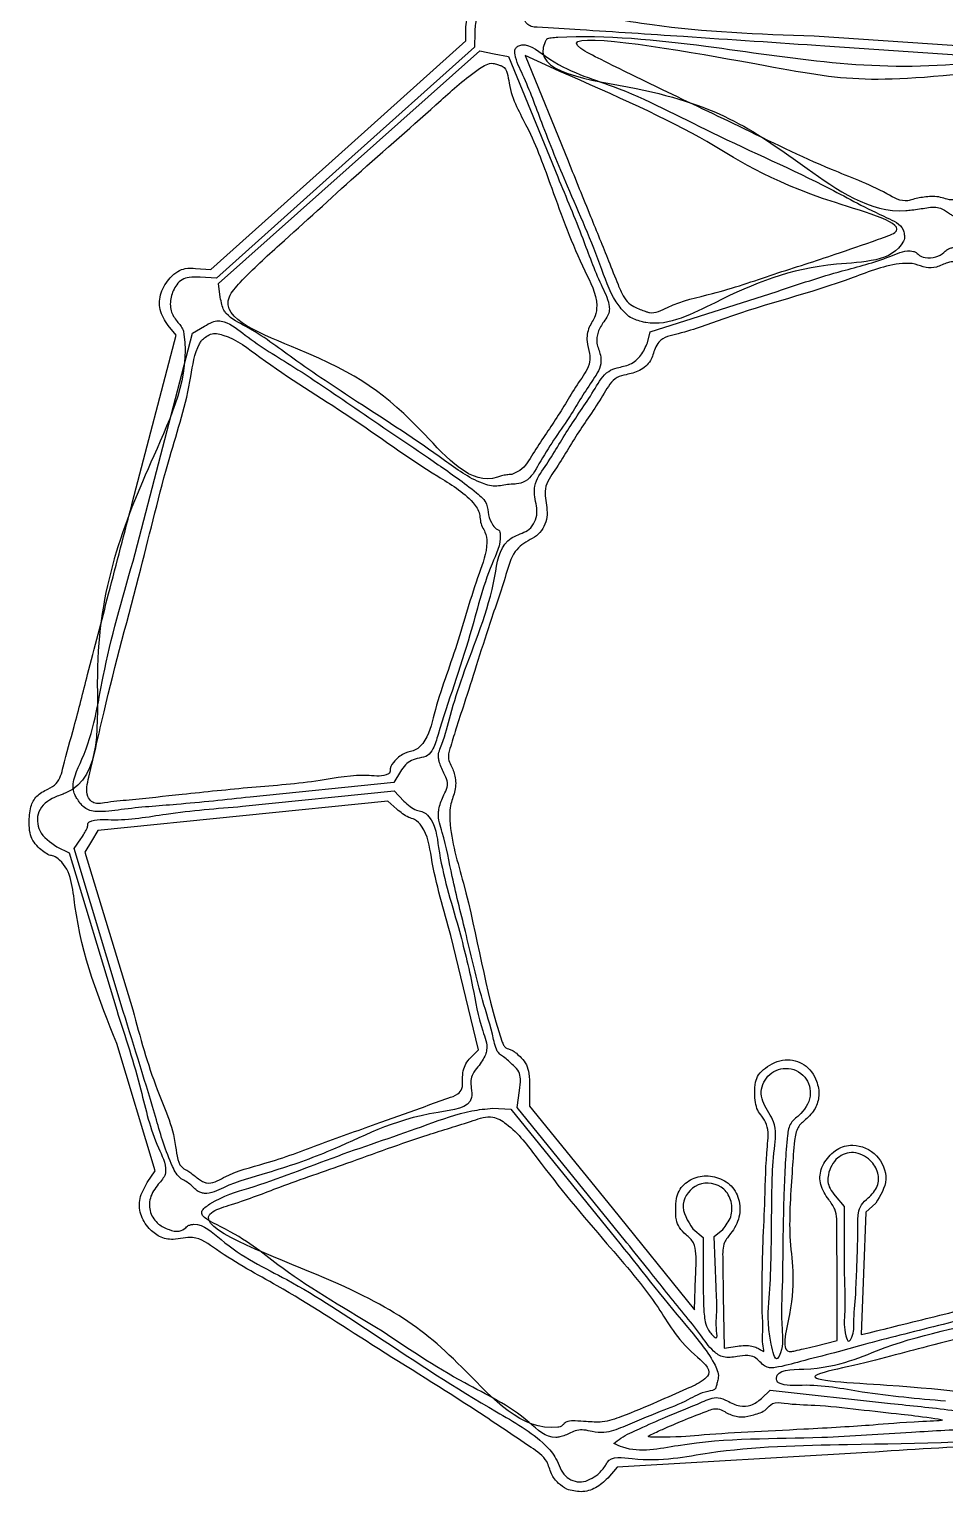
# Model space of a CAD drawing. Extents: x 2 to 748, y 2 to 398.
# Drawn here: x 384.2 to 426.7, y 189.9 to 257.7 of the extents above; entities that cross this region are included whole.
import ezdxf

# ---------------------------------------------------------------- set-up
doc = ezdxf.new("R2010")
doc.units = 0
doc.layers.add('Capa_1', color=7, linetype='CONTINUOUS')

msp = doc.modelspace()

# ---------------------------------------------------------------- linework, layer by layer
at = {"layer": 'Capa_1', "color": 7}
for p, q in [((404.492347, 257.121904), (404.492347, 257.766844)), ((398.576772, 251.825087), (404.492347, 257.121904)), ((404.898521, 257.512195), (404.890901, 256.827165)), ((420.643022, 257.344814), (433.68499, 256.462009)), ((404.890901, 256.827165), (398.912729, 251.477807)), ((399.076192, 251.262403), (405.132766, 256.651871)), ((405.132766, 256.651871), (405.79977, 256.519966)), ((405.79977, 256.519966), (406.466774, 256.388064)), ((406.466774, 256.388064), (408.745351, 250.811663)), ((408.375499, 255.908495), (407.236958, 256.437546)), ((407.236958, 256.437546), (409.225355, 251.553787)), ((434.022726, 256.002992), (421.130702, 256.874993)), ((392.661225, 246.52827), (398.576772, 251.825087)), ((398.912729, 251.477807), (392.934557, 246.128451)), ((393.019619, 245.872935), (399.076192, 251.262403)), ((425.818074, 249.892866), (425.818074, 249.892866)), ((391.960721, 246.571348), (392.661225, 246.52827)), ((392.934557, 246.128451), (392.163385, 246.160111)), ((418.77821, 246.30845), (418.77821, 246.30845)), ((393.104596, 245.237148), (393.019619, 245.872935)), ((413.040266, 243.636381), (418.929199, 245.510794)), ((412.049722, 244.339134), (412.049835, 244.339134)), ((389.037661, 235.74989), (391.053884, 243.481664)), ((389.060097, 233.004336), (391.80722, 243.570194)), ((391.053884, 243.481664), (390.679009, 243.932296)), ((391.80722, 243.570194), (392.369407, 243.901893)), ((412.909202, 243.130653), (413.040266, 243.636381)), ((399.470682, 240.380276), (399.470682, 240.380276)), ((406.617988, 237.025232), (406.617988, 237.025232)), ((401.455438, 223.257882), (401.150328, 222.740741)), ((394.140577, 221.646046), (401.167374, 222.368083)), ((401.150328, 222.740741), (394.491746, 222.068287)), ((394.565011, 222.521869), (394.565011, 222.521869)), ((401.167374, 222.368083), (401.618478, 221.885173)), ((386.59768, 221.795951), (386.59768, 221.795951)), ((400.878209, 221.889903), (394.149382, 221.208923)), ((401.290367, 221.507201), (400.878209, 221.889903)), ((394.149382, 221.208923), (387.420527, 220.527943)), ((387.420527, 220.527943), (387.124589, 220.026364)), ((385.531191, 219.770704), (386.094111, 219.494203)), ((386.323332, 219.685671), (386.639844, 220.130177)), ((388.604986, 212.134663), (386.323332, 219.685671)), ((387.124589, 220.026364), (386.828651, 219.524785)), ((386.094111, 219.494203), (388.299283, 212.198346)), ((386.828651, 219.524785), (389.042148, 212.214473)), ((405.07666, 210.36356), (403.791025, 215.650029)), ((390.087499, 204.752621), (388.30662, 210.646316)), ((404.704804, 209.99169), (405.07666, 210.36356)), ((406.871368, 207.682743), (406.976185, 208.47288)), ((407.440779, 208.662534), (407.440779, 207.745772)), ((405.730738, 207.653064), (406.570575, 207.612599)), ((406.570575, 207.612599), (411.43143, 201.634424)), ((410.904634, 202.705712), (406.871368, 207.682743)), ((407.440779, 207.745772), (411.266809, 203.030391)), ((397.803878, 206.024416), (397.803878, 206.024416)), ((389.717562, 204.207492), (390.087499, 204.752621)), ((391.897418, 203.947075), (391.897418, 203.947075)), ((421.615672, 203.593298), (422.028338, 203.102869)), ((411.266809, 203.030391), (415.09284, 198.315011)), ((422.028338, 203.102869), (422.028338, 199.977373)), ((423.037, 202.830059), (422.926538, 199.996175)), ((423.489176, 203.252709), (423.037, 202.830059)), ((415.01393, 202.05743), (415.492184, 201.655007)), ((416.006139, 201.714132), (416.402774, 202.038643)), ((415.492184, 201.655007), (415.492184, 199.687461)), ((416.089987, 199.362716), (416.006139, 201.714132)), ((422.926538, 199.996175), (422.816048, 197.162291)), ((415.09284, 198.315011), (415.138588, 199.825541)), ((416.089931, 199.362716), (416.089987, 199.362716)), ((419.169935, 199.681551), (419.169935, 199.681551)), ((421.709483, 196.890644), (421.709483, 199.917048)), ((416.417788, 198.964111), (416.470846, 196.532942)), ((422.561568, 199.029231), (422.561568, 199.029231)), ((418.226466, 198.156151), (418.227284, 198.156162)), ((400.347462, 197.482018), (400.347462, 197.482018)), ((422.816048, 197.162291), (423.179438, 197.2459)), ((416.470846, 196.532942), (417.07974, 196.630303)), ((420.68036, 196.632134), (421.709483, 196.890644)), ((418.120181, 195.898012), (418.120209, 195.898012)), ((418.193587, 194.200959), (418.600834, 194.578979)), ((418.600834, 194.578979), (424.18048, 193.96735)), ((409.048373, 193.046255), (409.048373, 193.046255)), ((420.161297, 192.772043), (420.161297, 192.772043)), ((411.347327, 192.11512), (411.347327, 192.11512)), ((423.103435, 191.694524), (411.504836, 191.018785)), ((410.613832, 190.683488), (410.613634, 190.683488)), ((411.504836, 191.018785), (411.067391, 190.501475)), ((409.164621, 189.991011), (409.164621, 189.991011))]:
    msp.add_line(p, q, dxfattribs=at)
for points, knots in [([(404.492347, 257.766844), (404.531117, 258.051581), (404.606357, 258.604168), (405.244209, 259.213506), (406.01563, 259.401714), (406.704833, 259.248064), (407.267358, 258.955643), (407.596707, 258.073172), (410.084213, 258.421633), (414.061565, 257.584978), (418.076206, 257.43848), (420.643022, 257.344814)], [0, 0, 0, 0, 0.840129, 1.630434, 2.476299, 3.11224, 3.729405, 4.292864, 5.660932, 9.910851, 17.445428, 17.445428, 17.445428, 17.445428]), ([(421.130702, 256.874993), (418.947463, 257.021806), (415.168735, 257.275908), (410.711519, 257.570927), (408.375937, 257.7171), (407.528028, 257.762911), (407.291423, 257.9172), (407.125499, 258.261513), (406.826521, 258.664597), (406.292664, 258.943635), (405.710135, 258.926583), (405.234739, 258.633035), (404.929721, 258.122533), (404.909638, 257.729661), (404.898521, 257.512195)], [0, 0, 0, 0, 6.569018, 11.36959, 13.362444, 13.640429, 13.88164, 14.164478, 14.770752, 15.361832, 15.894337, 16.446004, 16.965897, 17.610457, 17.610457, 17.610457, 17.610457]), ([(425.818074, 249.892866), (425.926697, 249.900595), (426.153856, 249.916758), (426.490209, 249.884178), (426.843368, 249.753234), (427.531378, 249.705358), (428.693532, 250.9365), (430.335574, 252.121098), (432.050791, 253.614367), (433.087275, 254.50419), (435.356395, 256.523846), (422.386713, 254.860015), (421.335882, 255.620088), (407.823721, 257.735398), (411.430371, 255.906144), (413.690039, 254.801366), (417.337854, 253.092161), (420.859112, 251.324016), (423.440055, 250.394864), (424.726454, 249.611643), (425.231363, 249.786714), (425.512067, 249.839123), (425.715808, 249.874906), (425.818074, 249.892866)], [0, 0, 0, 0, 0.326764, 0.683351, 1.000688, 1.458679, 2.651835, 5.64008, 7.795133, 9.330746, 9.915231, 16.124762, 27.615419, 33.921303, 34.983712, 37.913955, 42.078937, 46.826334, 49.625861, 50.644919, 50.884933, 51.193766, 51.505008, 51.505008, 51.505008, 51.505008]), ([(412.049835, 244.339134), (411.888434, 244.499132), (411.283345, 245.098964), (410.564406, 247.290458), (409.316002, 250.065575), (408.085196, 253.078993), (407.348562, 255.134509), (406.807472, 256.19946), (406.74085, 256.64906), (406.801905, 256.807075), (407.288503, 257.113152), (408.863802, 255.752334), (411.798356, 254.997622), (416.181901, 252.63927), (420.554495, 250.765588), (423.29083, 249.220798), (424.720521, 248.610506), (424.818546, 248.161873), (424.840405, 247.976791), (424.326316, 246.856834), (420.39195, 246.926604), (416.935121, 245.515538), (413.857339, 243.845732), (412.592805, 244.108163), (412.330703, 244.20512), (412.145183, 244.293604), (412.049722, 244.339134)], [0, 0, 0, 0, 0.676945, 2.537859, 6.719453, 9.910604, 12.269095, 13.284462, 13.460063, 13.610994, 13.762294, 15.094925, 18.533462, 23.584745, 29.648782, 32.606584, 33.540236, 33.763955, 33.953639, 34.084376, 37.370607, 43.273749, 46.609422, 46.829061, 47.128349, 47.445587, 47.445587, 47.445587, 47.445587]), ([(426.731176, 249.236217), (426.65368, 249.284343), (426.492369, 249.38452), (426.182511, 249.425842), (425.856196, 249.387241), (425.512922, 249.327099), (425.187851, 249.28581), (423.327979, 249.067469), (418.877518, 252.192795), (415.404861, 254.798988), (407.406142, 255.625967), (408.238076, 257.218656), (408.478345, 257.258829), (410.881281, 257.403466), (417.396763, 256.746766), (425.360764, 255.254627), (432.201916, 256.873063), (434.067861, 255.502868), (434.123539, 255.33044), (434.183173, 255.014607), (433.661223, 254.397599), (432.52115, 253.378579), (430.837996, 252.000179), (429.144238, 250.444602), (427.925915, 249.769775), (427.343301, 248.908145), (427.038234, 249.030359), (426.896436, 249.116484), (426.789491, 249.193967), (426.731176, 249.236217)], [0, 0, 0, 0, 0.271092, 0.564289, 0.913685, 1.256054, 1.60938, 1.897381, 6.85767, 15.613869, 20.357414, 20.485371, 20.700359, 21.021449, 27.889126, 39.800639, 46.265888, 46.398631, 46.579162, 46.789646, 47.335839, 48.765657, 51.559349, 53.826701, 55.466177, 56.123606, 56.231214, 56.410868, 56.626301, 56.626301, 56.626301, 56.626301]), ([(434.165897, 256.866668), (434.418369, 257.027875), (434.903874, 257.337878), (435.790324, 257.303261), (436.375604, 256.914854), (436.652576, 256.480756), (436.814183, 256.176612), (436.861247, 255.652664), (437.971614, 254.624093), (440.605197, 252.426874), (444.56006, 249.270797), (448.647827, 245.965207), (451.505036, 243.776541), (453.207551, 242.343239), (454.268235, 241.800603), (454.970075, 241.275697), (455.368476, 240.770013), (455.657876, 240.387848), (455.874913, 240.153877), (456.094072, 240.049148), (456.317568, 239.98998), (456.54454, 239.812562), (456.82012, 239.573493), (457.089643, 239.27788), (457.251411, 238.868838), (457.268635, 238.450788), (457.237331, 238.041598), (457.170921, 237.695279), (457.038264, 237.408638), (456.876678, 237.133283), (456.887881, 236.710763), (457.048179, 235.885512), (457.090261, 234.466067), (457.009024, 232.681126), (456.680339, 230.675503), (455.914661, 227.707455), (454.893546, 223.025072), (453.307905, 216.180289), (451.89333, 209.671983), (450.885727, 205.399354), (450.67426, 203.684362), (450.989256, 203.278051), (451.088629, 202.93375), (451.169327, 202.527174), (451.206058, 202.111166), (451.087308, 201.688088), (450.774218, 201.289923), (450.341221, 200.902891), (449.715473, 200.653263), (449.128438, 200.879066), (448.141842, 200.565051), (446.4936, 199.118653), (444.03375, 197.347608), (441.49145, 195.366529), (439.884396, 193.974789), (438.585189, 193.027262), (438.419807, 191.694491), (436.918488, 191.244734), (436.137761, 191.858661), (435.648895, 192.255097), (435.399147, 192.353523), (434.618592, 192.436958), (432.488011, 192.149447), (428.478626, 192.047081), (425.070678, 191.823555), (423.103435, 191.694524)], [0, 0, 0, 0, 0.881026, 1.694219, 2.504449, 2.874324, 3.236221, 3.524218, 4.413263, 7.474437, 14.137811, 19.401399, 23.284463, 24.94671, 26.043746, 26.849408, 27.551966, 27.961924, 28.294943, 28.491789, 28.682358, 28.983178, 29.338077, 29.784878, 30.164847, 30.630969, 31.025588, 31.398484, 31.678195, 31.97303, 32.336914, 32.902833, 34.51321, 36.56206, 38.265027, 40.596382, 45.756573, 52.628495, 61.750294, 65.431897, 66.267452, 66.554557, 66.932469, 67.329344, 67.802999, 68.168519, 68.617121, 69.29859, 69.913129, 70.512259, 71.075662, 72.898446, 77.029996, 80.204768, 82.521865, 83.482341, 84.885888, 86.040479, 87.402098, 87.653511, 87.931268, 88.190578, 90.000331, 94.32951, 100.240881, 100.240881, 100.240881, 100.240881]), ([(406.617988, 237.025232), (406.74694, 237.080161), (407.182536, 237.265708), (407.766964, 238.310829), (408.743892, 239.648589), (409.54628, 241.086421), (410.257471, 242.042474), (410.228659, 242.696309), (410.056308, 243.209638), (410.14948, 243.848185), (410.517978, 244.318599), (410.621277, 245.272465), (409.576846, 247.200125), (408.604503, 249.930854), (407.510016, 252.942802), (406.492868, 254.582156), (406.420042, 255.840552), (406.085335, 255.984568), (405.941313, 256.020279), (405.601053, 256.146476), (404.596652, 255.504923), (402.655455, 253.74418), (399.508175, 250.999237), (396.381872, 248.135773), (394.442098, 246.405669), (392.643859, 244.366605), (398.774357, 242.18693), (401.48121, 240.276127), (404.800013, 236.406192), (406.156998, 236.970879), (406.38051, 237.011586), (406.539601, 237.020728), (406.617988, 237.025232)], [0, 0, 0, 0, 0.413901, 1.398142, 3.407237, 5.450223, 6.406952, 6.795038, 7.359013, 8.02566, 8.623102, 9.104737, 10.800924, 14.933951, 17.994799, 20.185526, 21.031847, 21.100682, 21.26191, 21.481303, 22.152733, 24.459364, 29.718943, 34.501709, 37.034596, 37.866629, 41.857414, 48.954099, 52.864122, 53.064765, 53.307188, 53.542652, 53.542652, 53.542652, 53.542652]), ([(418.77821, 246.30845), (419.746066, 246.616435), (421.404247, 247.144092), (423.097167, 247.746044), (425.415974, 248.528895), (418.884655, 250.261241), (415.693228, 252.721922), (410.893121, 254.812173), (408.375499, 255.908495)], [0, 0, 0, 0, 2.981987, 5.108896, 5.922555, 9.005519, 15.976645, 23.665919, 23.665919, 23.665919, 23.665919]), ([(409.225355, 251.553787), (409.57419, 250.695027), (410.201672, 249.150296), (410.979513, 247.241791), (411.467967, 246.0089), (411.745122, 245.337252), (412.018089, 244.953916), (412.338169, 244.764741), (412.621346, 244.654813), (412.829172, 244.575313), (413.236443, 244.455364), (414.255055, 245.035433), (416.180859, 245.419543), (417.824796, 245.982157), (418.77821, 246.30845)], [0, 0, 0, 0, 2.780717, 5.001934, 6.182778, 6.758964, 7.181715, 7.564661, 7.853257, 8.093609, 8.234532, 9.109861, 11.282316, 14.281853, 14.281853, 14.281853, 14.281853]), ([(408.745351, 250.811663), (409.142808, 249.862508), (409.836016, 248.207074), (410.546491, 246.205745), (411.098527, 245.141666), (411.156083, 244.627897), (411.063416, 244.354243), (410.839261, 244.044071), (410.58721, 243.649588), (410.516511, 243.078136), (410.743454, 242.623178), (410.774849, 241.969055), (410.098598, 241.024139), (409.603687, 240.202989), (409.26512, 239.641243)], [0, 0, 0, 0, 3.08418, 5.379158, 6.388231, 6.631738, 6.904596, 7.229575, 7.78016, 8.294318, 8.867493, 9.270963, 10.192476, 12.188031, 12.188031, 12.188031, 12.188031]), ([(418.929199, 245.510794), (419.928822, 245.844523), (421.662821, 246.423429), (423.722602, 246.904115), (424.812981, 247.425697), (425.235351, 247.371106), (425.369065, 247.322288), (425.50563, 247.161796), (425.826228, 247.039571), (426.259387, 247.079947), (426.60065, 247.242631), (426.780432, 247.436923), (426.938496, 247.519397), (427.505019, 247.627447), (429.00324, 246.669937), (431.945879, 245.90721), (436.286595, 244.128093), (440.513013, 242.509472), (443.229028, 241.530104), (444.371885, 240.884461), (444.360035, 240.498451), (444.430198, 240.276261), (444.538064, 240.062213), (444.655072, 239.816805), (444.56607, 239.454073), (443.661473, 237.551149), (442.893161, 232.272236), (442.417, 222.883183), (442.393506, 213.77603), (442.770214, 206.720284), (442.545847, 204.176474), (442.787517, 202.645022), (442.201381, 202.38755), (441.920311, 202.046901), (441.805017, 201.456315), (440.293915, 201.150268), (437.541349, 200.262879), (433.090997, 199.26149), (428.546201, 198.115163), (425.231671, 197.288619), (423.02987, 196.730158), (421.501956, 196.288252), (420.137336, 195.961982), (419.151355, 195.672411), (418.577363, 195.600631), (418.316969, 195.700203), (418.189286, 195.828548), (418.120181, 195.898012)], [0, 0, 0, 0, 3.148187, 5.461015, 6.438307, 6.589114, 6.733065, 6.851032, 7.210202, 7.703803, 8.126889, 8.307703, 8.491729, 8.650546, 10.016185, 13.365768, 17.974626, 24.049228, 26.605241, 27.233983, 27.460147, 27.707466, 27.928286, 28.18461, 28.493912, 28.994365, 34.562549, 44.107504, 57.329577, 62.124163, 64.764633, 65.600928, 66.016019, 66.518144, 66.896311, 67.693727, 70.510307, 76.207956, 80.996016, 84.671589, 86.439027, 87.811377, 89.443458, 90.641879, 90.904911, 91.152294, 91.444141, 91.444141, 91.444141, 91.444141]), ([(435.552822, 243.948434), (433.618235, 244.615363), (430.925056, 245.543809), (428.101346, 246.906505), (426.844519, 246.899881), (426.342591, 246.602886), (425.798519, 246.572948), (425.309633, 246.81412), (424.117436, 246.814629), (421.25074, 245.60967), (417.662928, 244.757792), (414.816291, 243.625253), (413.519814, 243.373299), (413.208741, 242.787125), (413.097577, 242.245382), (412.565109, 241.796021), (411.993707, 241.661756), (411.311421, 241.509774), (410.697727, 240.39165), (409.703173, 239.038388), (408.858944, 237.544969), (408.137521, 236.551747), (408.182192, 235.774617), (408.34845, 235.049696), (407.913168, 234.15546), (407.182238, 233.898535), (406.596243, 233.286302), (406.249333, 231.967975), (405.621617, 230.231301), (404.996844, 228.217629), (404.472718, 226.588222), (404.048893, 225.304995), (403.797117, 224.476962), (403.626313, 223.887258), (403.83782, 223.47893), (404.027323, 223.014096), (404.028479, 222.369027), (403.740497, 221.730155), (403.721969, 220.239318), (404.906077, 216.643855), (405.367644, 213.064053), (406.222911, 210.58641), (406.322735, 210.445683), (406.473114, 210.397717), (406.650366, 210.344872), (406.845654, 210.190016), (407.083361, 209.973884), (407.323208, 209.674356), (407.440311, 209.203563), (407.440605, 208.863955), (407.440779, 208.662534)], [0, 0, 0, 0, 6.161939, 8.578166, 9.247194, 9.807596, 10.288651, 10.809845, 11.406479, 13.783256, 20.029772, 22.300805, 23.275492, 23.626316, 24.219869, 24.908856, 25.551808, 25.994313, 26.93259, 29.079032, 31.169484, 32.136338, 32.568209, 33.453369, 34.338954, 35.241107, 35.680133, 36.829302, 39.214054, 41.281475, 43.132005, 44.365025, 45.306299, 45.791592, 46.09579, 46.642188, 47.301018, 47.95535, 48.714854, 51.689353, 59.230608, 59.425473, 59.592678, 59.719594, 59.887256, 60.147101, 60.451731, 60.858141, 61.272457, 61.876361, 61.876361, 61.876361, 61.876361]), ([(392.163385, 246.160111), (391.994286, 246.168058), (391.713282, 246.181264), (391.318772, 246.075129), (391.005314, 245.750044), (390.780812, 245.253777), (390.765675, 244.616764), (391.023472, 244.190245), (391.270623, 243.938069), (391.38393, 243.72747), (391.742191, 241.665101), (389.198714, 236.219124), (386.843549, 230.246968), (387.672262, 222.974894), (385.8298, 222.219637), (385.652191, 222.14658), (385.197235, 221.981634), (384.551346, 221.499632), (384.641486, 220.358821), (385.213617, 219.980629), (385.531191, 219.770704)], [0, 0, 0, 0, 0.507245, 0.842926, 1.184792, 1.820926, 2.445118, 3.010382, 3.25864, 3.505754, 3.711645, 9.502946, 19.991003, 25.645658, 25.736548, 25.943333, 26.221265, 27.201854, 28.076686, 29.168087, 29.168087, 29.168087, 29.168087]), ([(390.679009, 243.932296), (390.531465, 244.166838), (390.243478, 244.624634), (390.293431, 245.481124), (390.686257, 246.06428), (391.092392, 246.444351), (391.51468, 246.601422), (391.799408, 246.582224), (391.960721, 246.571348)], [0, 0, 0, 0, 0.815039, 1.59085, 2.407434, 2.872463, 3.239776, 3.71988, 3.71988, 3.71988, 3.71988]), ([(399.470682, 240.380276), (398.459923, 241.042555), (396.712061, 242.187807), (394.783077, 243.676403), (393.56852, 244.245243), (393.242824, 244.65652), (393.163093, 244.91934), (393.125219, 245.125106), (393.104596, 245.237148)], [0, 0, 0, 0, 3.618889, 6.257989, 7.34596, 7.525952, 7.81265, 8.155388, 8.155388, 8.155388, 8.155388]), ([(392.369407, 243.901893), (392.486357, 243.967148), (392.690009, 244.080782), (393.00851, 244.166294), (393.580108, 244.034816), (394.651863, 243.124158), (396.796025, 241.868902), (399.744211, 239.821778), (402.62457, 237.890093), (404.572382, 236.527603), (405.506569, 235.738737), (405.50298, 235.132951), (405.685618, 234.736819), (405.876285, 234.493845), (406.034164, 234.447356), (406.076203, 234.348285), (406.134632, 233.812633), (405.346801, 232.232204), (404.645643, 229.135051), (403.56883, 226.283306), (403.03597, 224.394037), (402.738188, 223.948714), (402.329398, 223.890207), (401.967939, 223.792617), (401.65993, 223.572088), (401.526326, 223.366802), (401.455438, 223.257882)], [0, 0, 0, 0, 0.402218, 0.700404, 0.960727, 2.1213, 4.813118, 8.453853, 12.893468, 15.099383, 15.806401, 16.307352, 16.81517, 17.112189, 17.187069, 17.285141, 17.406382, 18.819125, 22.264532, 27.117048, 27.824442, 28.208272, 28.620903, 28.993672, 29.336541, 29.724075, 29.724075, 29.724075, 29.724075]), ([(394.565011, 222.521869), (395.625738, 222.601627), (397.450247, 222.738815), (399.504497, 223.174715), (400.653025, 223.000255), (400.958132, 223.190068), (400.97901, 223.279425), (400.980746, 223.487908), (401.228881, 223.813475), (401.627138, 224.152833), (402.166968, 224.208567), (402.761688, 224.801929), (403.133289, 226.578941), (404.141584, 229.137737), (404.829128, 231.814106), (405.52239, 233.527524), (405.429507, 234.297572), (405.232761, 234.603324), (405.147246, 234.887767), (405.139768, 235.298999), (404.539955, 236.143193), (402.328035, 237.396939), (399.137737, 239.782113), (395.698948, 241.819216), (393.74465, 243.394064), (392.732865, 243.607006), (392.428036, 243.395387), (392.243804, 243.256694), (391.895895, 242.682261), (391.68371, 240.773132), (390.566182, 237.373071), (389.335525, 232.171755), (387.940696, 227.196053), (387.208787, 223.772813), (386.828846, 222.27986), (387.105805, 221.851966), (387.40753, 221.751249), (387.997311, 221.854732), (389.318264, 221.968716), (391.595663, 222.224968), (393.48907, 222.414287), (394.565011, 222.521869)], [0, 0, 0, 0, 3.177457, 5.465406, 6.368519, 6.420774, 6.507827, 6.623013, 7.050439, 7.647091, 8.165971, 8.592023, 10.05659, 13.441319, 16.900405, 18.373054, 18.867938, 19.140674, 19.453386, 19.746875, 20.354693, 22.398908, 27.324605, 32.320663, 34.320802, 34.890728, 35.157556, 35.400388, 35.577833, 37.146235, 41.017358, 46.353135, 53.199481, 56.308555, 57.209572, 57.49458, 57.737645, 58.115041, 59.267286, 61.732901, 64.978124, 64.978124, 64.978124, 64.978124]), ([(406.976185, 208.47288), (407.003955, 208.651527), (407.049121, 208.942086), (406.967163, 209.372938), (406.711288, 209.620092), (406.468138, 209.839082), (406.262469, 210.02316), (405.895107, 210.244613), (405.704503, 211.274375), (405.117223, 213.014174), (404.54914, 215.586564), (403.874385, 218.16148), (403.542713, 220.056208), (403.171324, 221.11236), (403.249231, 221.601299), (403.337901, 221.881018), (403.470543, 222.197517), (403.639787, 222.49194), (403.639481, 222.863208), (403.47383, 223.154501), (403.342142, 223.454675), (403.254689, 223.700272), (403.176468, 224.061952), (403.498952, 224.774052), (403.796768, 226.024624), (404.630137, 228.653329), (405.750372, 231.120222), (406.029623, 233.709177), (406.849356, 234.240426), (407.516314, 234.394914), (407.905099, 235.263003), (407.64883, 235.930397), (407.674554, 236.704287), (408.400011, 237.695334), (409.264023, 239.229941), (410.288034, 240.635812), (410.906385, 241.753936), (411.560432, 242.003411), (412.130784, 242.077592), (412.64635, 242.526676), (412.822012, 242.930309), (412.909202, 243.130653)], [0, 0, 0, 0, 0.541584, 0.880857, 1.262459, 1.572238, 1.869825, 2.091519, 2.827671, 4.729636, 7.811232, 10.623911, 12.715036, 13.632447, 13.872211, 14.186307, 14.511076, 14.904004, 15.184891, 15.57782, 15.890059, 16.170268, 16.361057, 16.982463, 18.393112, 20.288265, 25.155144, 26.904751, 27.268999, 28.02225, 28.864686, 29.713737, 30.11172, 31.134489, 33.250461, 35.438075, 36.44264, 36.871269, 37.483337, 38.145647, 38.798363, 38.798363, 38.798363, 38.798363]), ([(409.26512, 239.641243), (408.78957, 238.962889), (408.120758, 238.008852), (407.462081, 236.743804), (406.890941, 236.572839), (406.557107, 236.573291), (406.253986, 236.5398), (405.811899, 236.439609), (404.787171, 236.723987), (402.755811, 238.252442), (400.826508, 239.502085), (399.470682, 240.380276)], [0, 0, 0, 0, 2.536897, 3.567889, 3.990075, 4.243054, 4.571065, 4.903794, 5.58908, 7.640873, 12.491759, 12.491759, 12.491759, 12.491759]), ([(388.30662, 210.646316), (387.495625, 212.66521), (386.41535, 215.35445), (386.200544, 218.779687), (385.422019, 219.336675), (385.14084, 219.37883), (384.905954, 219.542493), (384.641906, 219.759275), (384.397186, 220.043158), (384.253992, 220.440498), (384.240016, 220.972689), (384.26161, 221.568769), (384.564155, 222.177833), (385.069478, 222.41605), (385.645695, 222.73312), (385.907195, 223.867199), (386.381976, 225.495918), (387.062539, 228.201886), (387.973627, 231.658746), (388.667896, 234.328169), (389.037661, 235.74989)], [0, 0, 0, 0, 6.690667, 8.912216, 9.240218, 9.45283, 9.749939, 10.078829, 10.484081, 10.854704, 11.31996, 12.071926, 12.635402, 13.241722, 13.710928, 14.53849, 16.476948, 18.966157, 22.831181, 27.235263, 27.235263, 27.235263, 27.235263]), ([(386.59768, 221.795951), (386.549969, 221.865718), (386.46271, 221.993315), (386.361467, 222.16226), (386.162276, 222.767708), (387.189373, 224.608601), (387.657228, 228.160989), (388.544175, 231.223135), (389.060097, 233.004336)], [0, 0, 0, 0, 0.253724, 0.46404, 0.588317, 2.147072, 6.113992, 11.630135, 11.630135, 11.630135, 11.630135]), ([(394.491746, 222.068287), (393.352157, 221.946795), (391.358552, 221.734255), (388.978657, 221.578941), (387.641428, 221.364225), (387.0596, 221.433513), (386.789745, 221.571082), (386.662572, 221.719975), (386.59768, 221.795951)], [0, 0, 0, 0, 3.43612, 6.011175, 7.167893, 7.467325, 7.752928, 8.05051, 8.05051, 8.05051, 8.05051]), ([(386.639844, 220.130177), (386.694445, 220.211958), (386.795334, 220.363072), (386.905758, 220.568142), (386.958906, 220.727352), (386.961826, 220.829949), (386.984689, 220.900404), (387.334532, 221.067122), (388.577507, 220.941606), (390.911822, 221.380609), (392.953086, 221.548422), (394.140577, 221.646046)], [0, 0, 0, 0, 0.294683, 0.544505, 0.699588, 0.788224, 0.85705, 0.903363, 1.91081, 4.476673, 8.045469, 8.045469, 8.045469, 8.045469]), ([(401.618478, 221.885173), (401.709916, 221.800066), (401.884114, 221.63793), (402.162774, 221.449449), (402.505343, 221.419038), (403.091209, 220.921373), (403.262459, 218.886574), (404.089344, 216.369847), (404.789197, 213.505438), (405.092073, 211.621658), (405.520263, 210.569268), (405.394046, 210.0977), (405.249227, 209.839575), (405.036555, 209.552689), (404.80389, 209.277196), (404.686881, 208.919983), (404.74679, 208.558469), (404.844814, 207.661413), (401.410576, 207.346844), (398.966335, 205.877728), (395.517673, 204.694957), (393.635719, 204.204945), (392.618428, 203.653363), (392.194634, 203.734076), (392.031186, 203.817391), (391.941464, 203.904373), (391.897418, 203.947075)], [0, 0, 0, 0, 0.376281, 0.716846, 0.980525, 1.380327, 2.883203, 6.70414, 9.532725, 11.625367, 12.529477, 12.751154, 13.065102, 13.412358, 13.822808, 14.141052, 14.495744, 14.928877, 16.624588, 22.093155, 25.018709, 27.172602, 28.089251, 28.256895, 28.446986, 28.630294, 28.630294, 28.630294, 28.630294]), ([(403.791025, 215.650029), (403.449994, 216.835941), (402.970702, 218.50265), (402.715452, 220.460153), (402.171748, 221.033543), (401.819426, 221.1232), (401.550136, 221.29573), (401.376508, 221.437076), (401.290367, 221.507201)], [0, 0, 0, 0, 3.735666, 5.250189, 5.705997, 5.983261, 6.322031, 6.655586, 6.655586, 6.655586, 6.655586]), ([(388.299283, 212.198346), (388.699472, 210.96918), (389.390002, 208.848239), (389.916233, 206.328628), (390.613455, 205.066198), (390.550912, 204.550073), (390.415964, 204.348121), (390.135532, 204.021729), (389.802781, 203.533971), (389.797827, 202.801163), (390.19023, 202.264864), (390.696702, 202.017134), (391.160263, 201.904486), (391.454763, 202.054657), (391.587944, 202.207188), (391.72335, 202.256286), (392.306477, 202.335251), (393.697717, 200.929275), (396.588574, 199.612228), (400.835464, 196.778987), (404.754908, 194.189789), (407.755037, 192.544663), (408.739769, 191.410003), (408.959813, 190.553217), (409.896658, 190.201003), (410.369573, 190.519161), (410.613832, 190.683488)], [0, 0, 0, 0, 3.863993, 6.667365, 7.803215, 7.95027, 8.199777, 8.511176, 9.254876, 9.910049, 10.571443, 11.122179, 11.594804, 11.930614, 12.049255, 12.195223, 12.348901, 13.796591, 17.363536, 22.278734, 28.858062, 31.606206, 32.394098, 33.309115, 34.097272, 34.939213, 34.939213, 34.939213, 34.939213]), ([(389.042148, 212.214473), (389.384765, 210.951248), (389.974041, 208.778589), (391.036483, 206.591928), (391.112867, 204.975669), (391.572862, 204.775645), (391.74164, 204.650062), (391.934727, 204.49682), (392.128512, 204.348046), (392.30259, 204.239431), (392.685826, 204.107557), (393.635835, 204.713569), (395.414395, 205.10859), (396.927913, 205.688682), (397.803878, 206.024416)], [0, 0, 0, 0, 3.860705, 6.640144, 7.738033, 7.884715, 8.110931, 8.369216, 8.624266, 8.843347, 8.98371, 9.814907, 11.84352, 14.630731, 14.630731, 14.630731, 14.630731]), ([(391.897418, 203.947075), (391.846441, 203.997614), (391.731861, 204.11121), (391.529838, 204.260389), (391.149989, 204.431888), (390.619217, 205.452323), (389.885426, 208.042288), (389.130417, 210.45535), (388.604986, 212.134663)], [0, 0, 0, 0, 0.215154, 0.483596, 0.750617, 1.442383, 3.735445, 8.983521, 8.983521, 8.983521, 8.983521]), ([(397.803878, 206.024416), (398.702265, 206.346559), (400.30076, 206.919747), (402.264383, 207.599044), (403.450989, 208.064434), (404.080474, 208.246259), (404.362335, 208.589469), (404.319587, 208.987512), (404.351604, 209.376046), (404.473259, 209.728392), (404.627271, 209.903525), (404.704804, 209.99169)], [0, 0, 0, 0, 2.86512, 5.097895, 6.214946, 6.717423, 7.019293, 7.455813, 7.852955, 8.19767, 8.547135, 8.547135, 8.547135, 8.547135]), ([(418.227284, 198.156162), (418.224291, 198.615526), (418.217172, 199.70792), (418.262576, 201.467067), (418.374591, 203.594973), (418.391448, 205.378707), (418.561932, 206.743443), (418.237452, 207.26165), (417.99477, 207.557634), (417.897395, 207.940552), (417.88003, 208.37782), (417.880126, 208.822992), (418.052675, 209.23649), (418.501425, 209.646796), (419.244711, 210.004508), (420.252593, 209.755684), (420.77313, 209.010632), (420.900686, 208.257061), (420.716187, 207.592961), (420.289561, 207.162905), (419.812833, 206.762322), (419.690874, 205.915613), (419.590851, 204.274049), (419.363073, 201.356858), (419.928206, 199.336903), (419.0215, 196.230018), (419.828645, 196.42913), (420.191025, 196.509239), (420.502658, 196.587505), (420.68036, 196.632134)], [0, 0, 0, 0, 1.377749, 3.276365, 5.285584, 7.735586, 8.750238, 9.193694, 9.525054, 9.890641, 10.34765, 10.844612, 11.209328, 11.652584, 12.644151, 13.554008, 14.508844, 15.190069, 15.801193, 16.48897, 16.98598, 17.609437, 18.921031, 22.073802, 25.680365, 27.404106, 27.592215, 28.003737, 28.549748, 28.549748, 28.549748, 28.549748]), ([(419.169935, 199.681551), (419.175579, 200.373273), (419.186536, 201.715944), (419.22585, 203.523091), (419.292672, 205.079053), (419.358584, 206.145989), (419.484802, 206.983031), (420.090002, 207.40695), (420.588214, 208.140748), (420.311617, 209.213478), (419.337513, 209.639364), (418.412216, 209.234475), (418.042655, 208.276238), (418.448005, 207.572533), (418.923887, 206.810058), (418.677329, 205.096762), (418.670743, 202.518707), (418.629968, 199.149364), (418.415797, 197.566238), (418.853703, 195.80206), (419.22685, 196.633523), (419.077041, 197.755322), (419.132351, 198.902217), (419.169935, 199.681551)], [0, 0, 0, 0, 2.074312, 4.026356, 5.433974, 6.714876, 7.314729, 7.816786, 8.855385, 9.773921, 10.744619, 11.642291, 12.518114, 13.463244, 13.937395, 15.188974, 18.314934, 22.105563, 24.242353, 24.972468, 25.277057, 26.354032, 28.637521, 28.637521, 28.637521, 28.637521]), ([(400.347462, 197.482018), (398.704784, 198.455966), (396.098629, 200.001162), (394.153641, 201.734488), (391.919542, 202.718051), (393.104423, 203.579338), (395.139468, 204.107418), (398.567406, 205.50343), (401.994813, 206.608168), (404.365166, 207.516069), (405.408371, 207.620724), (405.730738, 207.653064)], [0, 0, 0, 0, 5.426818, 8.609799, 9.733717, 10.244776, 12.192652, 16.568833, 20.967348, 23.135382, 24.104955, 24.104955, 24.104955, 24.104955]), ([(409.048373, 193.046255), (409.101785, 193.080033), (409.253711, 193.176111), (409.619444, 193.161719), (410.14207, 193.127786), (410.88039, 193.062888), (411.983207, 193.457817), (413.265821, 193.98993), (414.542398, 194.572658), (415.346164, 194.912914), (416.004995, 195.501465), (414.378022, 196.711035), (413.379549, 198.66864), (410.687606, 201.748128), (408.359616, 204.524435), (406.807146, 206.675798), (405.68, 207.371829), (404.391337, 206.924961), (402.180815, 206.277425), (399.201915, 205.171258), (396.098758, 204.10728), (394.191208, 203.348594), (391.162351, 202.459479), (400.140624, 199.073303), (403.1261, 197.126228), (407.132854, 192.627239), (408.864246, 192.886779), (408.970757, 192.95025), (409.022746, 193.014556), (409.048373, 193.046255)], [0, 0, 0, 0, 0.186683, 0.531002, 1.048987, 1.786549, 2.713057, 4.502123, 5.994827, 6.865136, 7.213785, 8.343043, 11.10053, 14.891257, 20.022931, 22.148015, 22.846692, 23.760899, 25.962711, 29.946637, 33.251676, 35.621432, 36.542923, 41.386642, 50.430469, 55.395475, 55.508674, 55.633948, 55.755738, 55.755738, 55.755738, 55.755738]), ([(421.709483, 199.917048), (421.697098, 200.617954), (421.679368, 201.621347), (421.710302, 202.875243), (421.255256, 203.484521), (420.875681, 204.060734), (420.905328, 204.867575), (421.283458, 205.406634), (421.678265, 205.751152), (422.043286, 205.916767), (422.700126, 205.983785), (423.631835, 205.579644), (424.151953, 204.317442), (423.712179, 203.610957), (423.489176, 203.252709)], [0, 0, 0, 0, 2.134664, 3.055917, 3.585309, 4.372062, 5.079163, 5.850935, 6.279429, 6.643091, 7.03242, 8.23633, 9.405537, 10.608355, 10.608355, 10.608355, 10.608355]), ([(422.561568, 199.029231), (422.580078, 199.437809), (422.615501, 200.219743), (422.648317, 201.259224), (422.673884, 202.106324), (422.652564, 202.71166), (422.801269, 203.211377), (423.216054, 203.533795), (423.617265, 203.985217), (423.649064, 204.695876), (423.236845, 205.312377), (422.500576, 205.713324), (421.619529, 205.405219), (421.305045, 204.757424), (421.25085, 204.239754), (421.371329, 203.891228), (421.52727, 203.701088), (421.615672, 203.593298)], [0, 0, 0, 0, 1.2269, 2.348038, 3.120833, 3.767116, 4.167636, 4.618063, 5.310084, 5.910705, 6.594361, 7.447475, 8.220235, 9.106118, 9.445002, 9.762965, 10.179155, 10.179155, 10.179155, 10.179155]), ([(409.164621, 189.991011), (409.031282, 190.075843), (408.741271, 190.260351), (408.413716, 190.711803), (408.2597, 191.433298), (406.918788, 192.324894), (404.299152, 194.11144), (400.302463, 196.550265), (396.290168, 199.185243), (393.515156, 200.627547), (391.950638, 201.825658), (391.007312, 201.505685), (390.273306, 201.653686), (389.742696, 202.098951), (389.359069, 202.708361), (389.323089, 203.517964), (389.580389, 203.967717), (389.717562, 204.207492)], [0, 0, 0, 0, 0.471461, 1.025423, 1.624411, 2.603662, 5.575215, 11.384276, 16.554737, 19.837113, 21.075192, 21.980443, 22.62182, 23.237075, 24.008984, 24.722619, 25.537527, 25.537527, 25.537527, 25.537527]), ([(415.138588, 199.825541), (415.157245, 200.179747), (415.184986, 200.706421), (415.097979, 201.438885), (414.706517, 201.775827), (414.384705, 202.088699), (414.2158, 202.516676), (414.214246, 202.974845), (414.222276, 203.427502), (414.352715, 203.826977), (414.671765, 204.218556), (415.24693, 204.536882), (416.035294, 204.525958), (416.773451, 204.177904), (417.208157, 203.449368), (417.221501, 202.579006), (416.856967, 201.931404), (416.382703, 201.384346), (416.404462, 200.33783), (416.412331, 199.526644), (416.417788, 198.964111)], [0, 0, 0, 0, 1.076366, 1.600465, 2.10508, 2.561931, 2.942502, 3.444077, 3.926221, 4.296631, 4.678955, 5.418606, 6.178843, 6.965356, 7.760291, 8.591859, 9.449607, 9.944427, 10.703415, 12.420494, 12.420494, 12.420494, 12.420494]), ([(416.402774, 202.038643), (416.547341, 202.223432), (416.840417, 202.598049), (416.844731, 203.331669), (416.411256, 204.121518), (415.193463, 204.342978), (414.301402, 203.159207), (414.768424, 202.437055), (415.01393, 202.05743)], [0, 0, 0, 0, 0.687906, 1.394575, 2.05637, 3.263867, 4.38099, 5.619097, 5.619097, 5.619097, 5.619097]), ([(418.120209, 195.898012), (418.042302, 195.980269), (417.889815, 196.14127), (417.494266, 196.208449), (417.025516, 196.144875), (416.449435, 196.040329), (415.829851, 196.465858), (415.335201, 197.233239), (414.316138, 198.457376), (412.841766, 200.321054), (411.603857, 201.84495), (410.904634, 202.705712)], [0, 0, 0, 0, 0.331271, 0.648395, 1.146472, 1.773853, 2.307292, 3.270202, 4.514393, 7.077076, 10.403491, 10.403491, 10.403491, 10.403491]), ([(423.179438, 197.2459), (423.647787, 197.360943), (425.227977, 197.749092), (428.322787, 198.520418), (432.939006, 199.646861), (437.334156, 200.814812), (440.314417, 201.473804), (441.478377, 201.990026), (441.62518, 202.391075), (441.807433, 202.61951), (441.952808, 202.760821), (442.024036, 202.830059)], [0, 0, 0, 0, 1.446934, 4.881891, 9.561226, 15.747569, 18.337556, 19.00972, 19.271535, 19.581795, 19.879848, 19.879848, 19.879848, 19.879848]), ([(411.43143, 201.634424), (412.508542, 200.269799), (414.045584, 198.322476), (415.771728, 196.331793), (416.251463, 195.316214), (416.141749, 194.955556), (416.105703, 194.793467), (416.046994, 194.575901), (415.445626, 194.521463), (414.706427, 194.048515), (413.335051, 193.538798), (412.075793, 193.00385), (411.020097, 192.573499), (410.395432, 192.646386), (409.989333, 192.752947), (409.63387, 192.737705), (409.352895, 192.613288), (409.09759, 192.493013), (408.870579, 192.420521), (408.245395, 192.323885), (406.875982, 193.721042), (404.036131, 195.018881), (401.700882, 196.578262), (400.347462, 197.482018)], [0, 0, 0, 0, 5.182661, 7.395668, 8.065677, 8.314364, 8.496763, 8.573724, 8.966018, 9.970224, 11.36888, 13.243853, 14.154346, 14.695433, 15.093417, 15.414545, 15.737622, 16.006518, 16.261679, 16.452099, 17.87112, 21.371972, 26.197785, 26.197785, 26.197785, 26.197785]), ([(426.731176, 194.072314), (425.435398, 194.186039), (423.207285, 194.381591), (420.68173, 194.909263), (419.300212, 194.752233), (418.927231, 194.961841), (418.901641, 195.043301), (418.838429, 195.560923), (421.560314, 195.465567), (424.371213, 196.991279), (430.076094, 197.985872), (435.291212, 199.499019), (439.193432, 200.145409), (441.169565, 200.969917), (441.872101, 200.890449), (442.014826, 200.797866), (442.167998, 200.507846), (441.594837, 199.861559), (441.094239, 198.773952), (440.466608, 197.865211), (440.106082, 197.34321)], [0, 0, 0, 0, 3.890761, 6.690237, 7.792362, 7.849052, 7.931051, 8.033477, 9.372893, 13.271221, 19.664602, 25.54015, 29.814325, 31.562015, 31.73772, 31.901618, 32.053185, 32.658326, 34.04211, 35.909873, 35.909873, 35.909873, 35.909873]), ([(439.739814, 197.673015), (440.061043, 198.16528), (440.602361, 198.994817), (441.152525, 199.836578), (441.726999, 200.949419), (438.543048, 199.331937), (436.054848, 199.339684), (430.995544, 197.806009), (426.188356, 196.729793), (423.291196, 195.89844), (419.395372, 195.064252), (426.458307, 194.74597), (429.43632, 194.185035), (433.472763, 193.71805), (435.205053, 193.66894), (435.640104, 193.867687), (435.847505, 194.092109), (435.967068, 194.221482)], [0, 0, 0, 0, 1.727089, 2.910398, 3.29809, 4.854395, 8.712399, 14.036912, 19.348766, 23.173593, 24.683641, 28.001406, 34.525763, 38.811495, 39.289699, 39.675107, 40.199703, 40.199703, 40.199703, 40.199703]), ([(422.028338, 199.977373), (422.05222, 199.301715), (422.087863, 198.293301), (421.993975, 197.430594), (422.225133, 196.73592), (422.495317, 197.240619), (422.458229, 197.89487), (422.520629, 198.579843), (422.561568, 199.029231)], [0, 0, 0, 0, 1.926754, 2.875663, 3.160339, 3.398567, 4.083966, 5.391393, 5.391393, 5.391393, 5.391393]), ([(415.492184, 199.687461), (415.495236, 199.281728), (415.5001, 198.635257), (415.544504, 197.849153), (415.689617, 197.409723), (415.87011, 197.197074), (415.968749, 197.078645), (416.166339, 196.941233), (416.062944, 197.659349), (416.152775, 198.216719), (416.113095, 198.940309), (416.089931, 199.362716)], [0, 0, 0, 0, 1.218005, 1.940699, 2.354195, 2.579603, 2.75622, 2.850385, 3.174529, 4.019303, 5.204089, 5.204089, 5.204089, 5.204089]), ([(417.07974, 196.630303), (417.195639, 196.642475), (417.419578, 196.665994), (417.726913, 196.643493), (417.967768, 196.576534), (418.120817, 196.472341), (418.216738, 196.423518), (418.344831, 196.325959), (418.196058, 196.883225), (418.287813, 197.280235), (418.249088, 197.833146), (418.226466, 198.156151)], [0, 0, 0, 0, 0.349113, 0.674558, 0.918653, 1.091609, 1.215638, 1.263922, 1.505802, 2.144835, 3.042645, 3.042645, 3.042645, 3.042645]), ([(410.613634, 190.683488), (410.678756, 190.753459), (410.801356, 190.885187), (410.95529, 191.063633), (411.180537, 191.562267), (413.259916, 191.188304), (416.545261, 191.951729), (423.467377, 192.120055), (429.876086, 192.14284), (434.758882, 193.09628), (436.231123, 192.458826), (436.605985, 192.115557), (436.889475, 191.969857), (437.261056, 191.863543), (437.711557, 192.069522), (438.124157, 192.425644), (438.290636, 192.84544), (438.307142, 193.158166), (438.378936, 193.361659), (438.615617, 193.780961), (439.660759, 194.415074), (441.254985, 195.831063), (442.712144, 196.932517), (443.549758, 197.565663)], [0, 0, 0, 0, 0.286709, 0.539766, 0.707151, 1.870147, 5.476107, 11.884995, 21.803763, 25.311948, 26.134633, 26.489402, 26.826285, 27.086295, 27.617505, 28.204712, 28.705073, 28.913857, 29.140982, 29.344838, 30.347665, 32.670305, 35.810479, 35.810479, 35.810479, 35.810479]), ([(411.347327, 192.11512), (411.454981, 192.198934), (411.817741, 192.481362), (412.650311, 192.841325), (413.903931, 193.426892), (415.090749, 193.868345), (416.086733, 194.330717), (416.668204, 194.065278), (417.133602, 193.811357), (417.748753, 193.845951), (418.040453, 194.078748), (418.193587, 194.200959)], [0, 0, 0, 0, 0.408302, 1.375846, 2.703074, 4.535062, 5.309697, 5.746502, 6.374407, 6.89597, 7.472369, 7.472369, 7.472369, 7.472369]), ([(424.18048, 193.96735), (425.12516, 193.873691), (426.758551, 193.711751), (428.675957, 193.423933), (429.679857, 193.424837), (430.030906, 193.322509), (430.089934, 193.223024), (430.119093, 193.09975), (430.059528, 192.944565), (429.855639, 192.873131), (429.255743, 192.853378), (427.66908, 192.766433), (424.803939, 192.620958), (420.141405, 192.267496), (415.769671, 192.40598), (412.406715, 191.627769), (411.485973, 192.051338), (411.347327, 192.11512)], [0, 0, 0, 0, 2.850925, 4.929363, 5.785366, 5.879327, 5.986914, 6.110412, 6.254471, 6.436357, 6.711786, 8.075117, 11.177327, 15.346855, 22.021387, 24.584498, 25.038874, 25.038874, 25.038874, 25.038874]), ([(420.161297, 192.772043), (421.311741, 192.834678), (423.289442, 192.942353), (424.74194, 193.098296), (426.957471, 193.176484), (425.615303, 193.367733), (424.564172, 193.490656), (422.6602, 193.694462), (420.858591, 193.906657), (419.578727, 193.919356), (418.708376, 194.067679), (418.380676, 193.597037), (417.858209, 193.454848), (417.386977, 193.317242), (417.004941, 193.373765), (416.731291, 193.4517), (416.4692, 193.602674), (416.109796, 193.792414), (415.415453, 193.518379), (414.651207, 193.222347), (413.773083, 192.851338), (413.342688, 192.648627), (412.787893, 192.40516), (414.203364, 192.393868), (415.890762, 192.56126), (418.385594, 192.684398), (420.161297, 192.772043)], [0, 0, 0, 0, 3.210262, 5.518683, 6.425865, 6.939811, 8.341598, 10.328673, 12.373524, 13.789115, 14.335224, 14.740691, 15.347373, 15.915307, 16.192325, 16.493152, 16.761308, 17.106156, 17.653734, 18.830188, 19.705139, 20.335494, 20.585808, 20.959356, 22.936488, 27.818499, 27.818499, 27.818499, 27.818499]), ([(411.067391, 190.501475), (410.890214, 190.338612), (410.54099, 190.017604), (409.833353, 189.819804), (409.385319, 189.934508), (409.164621, 189.991011)], [0, 0, 0, 0, 0.716252, 1.411762, 2.086964, 2.086964, 2.086964, 2.086964])]:
    msp.add_open_spline(points, degree=3, knots=knots, dxfattribs=at)

doc.saveas('drawing.dxf')
